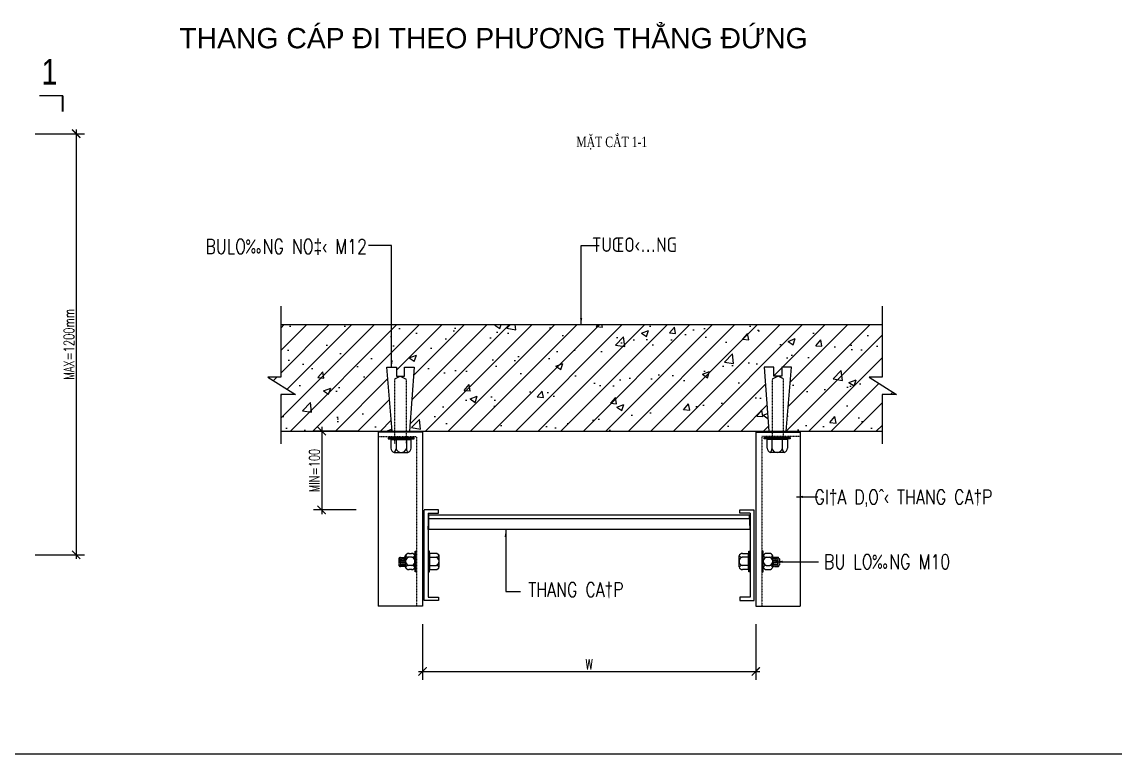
# Model space of a CAD drawing. Extents: x -5343388 to 7033982, y -486386 to 188356.
# Drawn here: x 345682 to 372094, y -22744 to -5059 of the extents above; entities that cross this region are included whole.
import ezdxf
from ezdxf.enums import TextEntityAlignment as Align

# ---------------------------------------------------------------- set-up
doc = ezdxf.new("R2010")
doc.units = 0
doc.header["$MEASUREMENT"] = 0
for name, pattern in [('CENTER2', [1.125, 0.75, -0.125, 0.125, -0.125]), ('DASHED', [0.75, 0.5, -0.25]), ('HIDDEN2', [0.1875, 0.125, -0.0625])]:
    doc.linetypes.add(name, pattern=pattern)
for name, color, linetype in [('0---TEXT', 3, 'Continuous'), ('2', 2, 'Continuous'), ('3', 3, 'CENTER2'), ('CHIA', 4, 'Continuous'), ('DIEN', 2, 'Continuous'), ('text', 2, 'Continuous')]:
    doc.layers.add(name, color=color, linetype=linetype)
doc.styles.add('dim', font='romans.shx', dxfattribs={"width": 0.8})
doc.styles.add('RMS', font='romans.shx', dxfattribs={"width": 0.7, "bigfont": 'vns.shx'})
doc.styles.add('ROMANS1', font='ROMANS1.shx')
doc.styles.add('TEXT1', font='', dxfattribs={"width": 0.85, "height": 200})
doc.styles.add('VNARIALLH', font='vntimeh.shx', dxfattribs={"width": 0.7, "bigfont": 'bigfont.shx'})
doc.styles.get('TEXT1').set_extended_font_data('.VnArialH')
doc.dimstyles.new('1-10', dxfattribs={"dimtxt": 500, "dimasz": 200, "dimexe": 200, "dimexo": 0, "dimgap": 150, "dimtad": 1, "dimdec": 0, "dimzin": 12, "dimdsep": 46, "dimtxsty": 'RMS', "dimblk1": 'ARCHTICK', "dimblk2": 'ARCHTICK', "dimsah": 1, "dimcen": 0.09, "dimdle": 100, "dimclrd": 1, "dimclre": 1, "dimclrt": 7, "dimadec": 0, "dimazin": 0, "dimtfac": 1, "dimtdec": 0, "dimtix": 1, "dimtmove": 2, "dimatfit": 3, "dimldrblk": 'ARCHTICK', "dimfxl": 1, "dimtvp": 0.249377, "dimtolj": 1, "dimtzin": 12, "dimarcsym": 0})
doc.dimstyles.new('LEAD', dxfattribs={"dimtxt": 100, "dimasz": 160, "dimexe": 100, "dimexo": 0, "dimgap": 50, "dimtad": 1, "dimdec": 0, "dimzin": 0, "dimdsep": 46, "dimtxsty": 'dim', "dimcen": 0.09, "dimclrd": 1, "dimclre": 1, "dimadec": 0, "dimazin": 0, "dimtfac": 1, "dimtdec": 0, "dimtofl": 0, "dimtmove": 0, "dimatfit": 3, "dimfxl": 1, "dimtolj": 1, "dimtzin": 0, "dimarcsym": 0})

# ---------------------------------------------------------------- blocks, each defined once
blk = doc.blocks.new('_ArchTick')
at = {"color": 0, "linetype": 'ByBlock', "const_width": 0.15}
blk.add_lwpolyline([(-0.5, -0.5), (0.5, 0.5)], dxfattribs=at)
blk = doc.blocks.new('*D154')
at = {"layer": '3', "color": 1, "linetype": 'ByBlock', "lineweight": -2, "transparency": 16777216}
for p, q in [((355362, -19605), (355362, -20947)), ((363412, -19605), (363412, -20947)), ((355262, -20747), (363512, -20747))]:
    blk.add_line(p, q, dxfattribs=at)
at = {"layer": 'DEFPOINTS', "color": 0, "linetype": 'ByBlock', "transparency": 16777216}
for p in [(355362, -19605), (363412, -19605), (363412, -20747)]:
    blk.add_point(p, dxfattribs=at)
at = {"layer": '3', "color": 1, "linetype": 'ByBlock', "lineweight": -2, "transparency": 16777216, "xscale": 200, "yscale": 200, "zscale": 200, "rotation": 180}
blk.add_blockref('_ArchTick', (355362, -20747), dxfattribs=at)
at = {"layer": '3', "color": 1, "linetype": 'ByBlock', "lineweight": -2, "transparency": 16777216, "xscale": 200, "yscale": 200, "zscale": 200}
blk.add_blockref('_ArchTick', (363412, -20747), dxfattribs=at)
at = {"layer": '3', "color": 7, "linetype": 'ByBlock', "transparency": 16777216, "insert": (359387, -20572), "char_height": 250, "attachment_point": 5, "style": 'RMS'}
blk.add_mtext('\\A1;W', dxfattribs=at)
blk = doc.blocks.new('*D155')
at = {"layer": '3', "color": 1, "linetype": 'ByBlock', "lineweight": -2, "transparency": 16777216}
for p, q in [((353794, -14943), (352725, -14943)), ((352925, -14843), (352925, -16946)), ((353761, -16846), (352725, -16846))]:
    blk.add_line(p, q, dxfattribs=at)
at = {"layer": 'DEFPOINTS', "color": 0, "linetype": 'ByBlock', "transparency": 16777216}
for p in [(353794, -14943), (352925, -16846), (353761, -16846)]:
    blk.add_point(p, dxfattribs=at)
at = {"layer": '3', "color": 1, "linetype": 'ByBlock', "lineweight": -2, "transparency": 16777216, "xscale": 200, "yscale": 200, "zscale": 200}
for p, rotation in [((352925, -14943), 90), ((352925, -16846), 270)]:
    blk.add_blockref('_ArchTick', p, dxfattribs=dict(at, rotation=rotation))
at = {"layer": '3', "color": 7, "linetype": 'ByBlock', "transparency": 16777216, "insert": (352750, -15894), "char_height": 250, "attachment_point": 5, "rotation": 90, "style": 'RMS'}
blk.add_mtext('\\A1;MIN=100', dxfattribs=at)
blk = doc.blocks.new('*D157')
at = {"layer": '3', "color": 1, "linetype": 'ByBlock', "lineweight": -2, "transparency": 16777216}
for p, q in [((346005, -7760), (347194, -7760)), ((346994, -7660), (346994, -18030)), ((346005, -17930), (347194, -17930))]:
    blk.add_line(p, q, dxfattribs=at)
at = {"layer": 'DEFPOINTS', "color": 0, "linetype": 'ByBlock', "transparency": 16777216}
for p in [(346005, -7760), (346005, -17930), (346994, -17930)]:
    blk.add_point(p, dxfattribs=at)
at = {"layer": '3', "color": 1, "linetype": 'ByBlock', "lineweight": -2, "transparency": 16777216, "xscale": 200, "yscale": 200, "zscale": 200}
for p, rotation in [((346994, -7760), 90), ((346994, -17930), 270)]:
    blk.add_blockref('_ArchTick', p, dxfattribs=dict(at, rotation=rotation))
at = {"layer": '3', "color": 7, "linetype": 'ByBlock', "transparency": 16777216, "insert": (346819, -12845), "char_height": 250, "attachment_point": 5, "rotation": 90, "style": 'RMS'}
blk.add_mtext('\\A1;MAX=1200mm', dxfattribs=at)

msp = doc.modelspace()

# ---------------------------------------------------------------- hatches: boundary and pattern name
at = {"layer": '0---TEXT'}
h = msp.add_hatch(dxfattribs=at)
h.set_pattern_fill('AR-CONC', color=8, scale=246.4, style=0)
h.set_pattern_definition([(50, (-61818.5, -94079.1), (1767.329, -154.6213), [184.8, -2032.8]), (355, (-61818.5, -94079), (-341.883, 1853.4014), [147.84, -1626.24]), (100.4514, (-61671.3, -94092), (1425.447, 1698.779), [157.056, -1727.614]), (46.1842, (-61818.5, -93586.3), (2629.682, -407.839), [277.2, -3049.2]), (96.6356, (-61599.4, -93620.3), (2303.009, 2400.226), [235.584, -2591.421]), (351.1842, (-61818.5, -93586.3), (2303.007, 2400.228), [221.76, -2439.36]), (21, (-61572.1, -93709.5), (1470.779, -992.053), [184.8, -2032.8]), (326, (-61572.1, -93709.5), (599.529, 1786.77), [147.84, -1626.24]), (71.4514, (-61449.6, -93792.2), (2070.3086, 794.715), [157.056, -1727.614]), (37.5, (-61818.54, -94079.1), (29.9619, 820.2505), [0, -1606.528, 0, -1650.88, 0, -1632.4]), (7.5, (-61818.5, -94079.1), (648.2033, 971.8305), [0, -941.248, 0, -1569.568, 0, -622.16]), (327.5, (-62368, -94079.1), (1315.3385, -55.5752), [0, -616, 0, -1921.92, 0, -2550.24]), (317.5, (-62614.4, -94079.1), (1436.9707, 246.6587), [0, -800.8, 0, -1276.352, 0, -1811.04])])
h.paths.add_polyline_path([(363727.47882, -14942.76187), (363616.36832, -13395.66202), (363848.84382, -13395.66202), (363848.84382, -13616.13173), (364045.21679, -13616.13173), (364045.21679, -13395.66202), (364272.50576, -13395.66202), (364146.00154, -14942.76187), (366461.50093, -14942.76187), (366461.50093, -14057.52703), (366815.78923, -14057.52703), (366151.49915, -13637.04067), (366461.50093, -13637.04067), (366461.50093, -12368.26478), (351935.68439, -12368.26478), (351935.68439, -13637.04067), (351625.68261, -13637.04067), (352289.97269, -14057.52703), (351935.68439, -14057.52703), (351935.68439, -14942.76187), (354627.87552, -14942.76187), (354501.3713, -13395.66202), (354728.66028, -13395.66202), (354728.66028, -13616.13173), (354925.03324, -13616.13173), (354925.03324, -13395.66202), (355157.50875, -13395.66202), (355046.39825, -14942.76187)])
h = msp.add_hatch(dxfattribs=at)
h.set_pattern_fill('ANSI31', color=8, scale=3080, style=0)
h.set_pattern_definition([(45, (-61818.54, -94079.1), (-272.2361, 272.2361), [])])
h.paths.add_polyline_path([(363727.47882, -14942.76187), (363616.36832, -13395.66202), (363848.84382, -13395.66202), (363848.84382, -13616.13173), (364045.21679, -13616.13173), (364045.21679, -13395.66202), (364272.50576, -13395.66202), (364146.00154, -14942.76187), (366461.50093, -14942.76187), (366461.50093, -14057.52703), (366815.78923, -14057.52703), (366151.49915, -13637.04067), (366461.50093, -13637.04067), (366461.50093, -12368.26478), (351935.68439, -12368.26478), (351935.68439, -13637.04067), (351625.68261, -13637.04067), (352289.97269, -14057.52703), (351935.68439, -14057.52703), (351935.68439, -14942.76187), (354627.87552, -14942.76187), (354501.3713, -13395.66202), (354728.66028, -13395.66202), (354728.66028, -13616.13173), (354925.03324, -13616.13173), (354925.03324, -13395.66202), (355157.50875, -13395.66202), (355046.39825, -14942.76187)])

# ---------------------------------------------------------------- linework, layer by layer
for p, q in [((351935.68439, -11925.64737, -78316.56164), (351935.68439, -13637.04067, -78316.56164)), ((366461.50093, -11925.64737, -78316.56164), (366461.50093, -13637.04067, -78316.56164)), ((354627.87552, -14942.76187, -78316.56164), (354501.3713, -13395.66202, -78316.56164)), ((354501.3713, -13395.66202, -78316.56164), (354728.66028, -13395.66202, -78316.56164)), ((354728.66028, -13395.66202, -78316.56164), (354728.66028, -13616.13173, -78316.56164)), ((354925.03324, -13616.13173, -78316.56164), (354925.03324, -13395.66202, -78316.56164)), ((354925.03324, -13395.66202, -78316.56164), (355157.50875, -13395.66202, -78316.56164)), ((355157.50875, -13395.66202, -78316.56164), (355046.39825, -14942.76187, -78316.56164)), ((363616.36832, -13395.66202, -78316.56164), (363727.47882, -14942.76187, -78316.56164)), ((363848.84382, -13395.66202, -78316.56164), (363616.36832, -13395.66202, -78316.56164)), ((363848.84382, -13616.13173, -78316.56164), (363848.84382, -13395.66202, -78316.56164)), ((364272.50576, -13395.66202, -78316.56164), (364045.21679, -13395.66202, -78316.56164)), ((364045.21679, -13395.66202, -78316.56164), (364045.21679, -13616.13173, -78316.56164)), ((364146.00154, -14942.76187, -78316.56164), (364272.50576, -13395.66202, -78316.56164)), ((351625.68261, -13637.04067, -78316.56164), (352289.97269, -14057.52703, -78316.56164)), ((351935.68439, -13637.04067, -78316.56164), (351625.68261, -13637.04067, -78316.56164)), ((354690.34368, -13683.23113, -78316.56164), (354819.66242, -13616.13173, -78316.56164)), ((354728.66028, -13616.13173, -78316.56164), (354925.03324, -13616.13173, -78316.56164)), ((354819.66242, -13616.13173, -78316.56164), (354963.34984, -13688.02392, -78316.56164)), ((363954.21465, -13616.13173, -78316.56164), (363810.52722, -13688.02392, -78316.56164)), ((364045.21679, -13616.13173, -78316.56164), (363848.84382, -13616.13173, -78316.56164)), ((364083.53338, -13683.23113, -78316.56164), (363954.21465, -13616.13173, -78316.56164)), ((366461.50093, -13637.04067, -78316.56164), (366151.49915, -13637.04067, -78316.56164)), ((366151.49915, -13637.04067, -78316.56164), (366815.78923, -14057.52703, -78316.56164)), ((351935.68439, -14057.52703, -78316.56164), (351935.68439, -15252.59406, -78316.56164)), ((352289.97269, -14057.52703, -78316.56164), (351935.68439, -14057.52703, -78316.56164)), ((366461.50093, -14057.52703, -78316.56164), (366461.50093, -15252.59406, -78316.56164)), ((366815.78923, -14057.52703, -78316.56164), (366461.50093, -14057.52703, -78316.56164)), ((354533.14864, -15096.25227, -78316.56164), (354533.14864, -15131.29848, -78316.56164)), ((354533.14864, -15096.25227, -78316.56164), (355156.17057, -15096.25227, -78316.56164)), ((354533.14864, -15131.29848, -78316.56164), (355156.17057, -15131.29848, -78316.56164)), ((354599.07409, -15141.82691, -78316.56164), (354599.07409, -15351.31282, -78316.56164)), ((354599.07409, -15141.82691, -78316.56164), (355086.31314, -15141.82691, -78316.56164)), ((354724.62826, -15141.82691, -78316.56164), (354724.62826, -15368.61186, -78316.56164)), ((354970.47319, -15141.82691, -78316.56164), (354970.47319, -15368.61186, -78316.56164)), ((355086.31314, -15351.31282, -78316.56164), (355086.31314, -15141.82691, -78316.56164)), ((355156.17057, -15131.29848, -78316.56164), (355156.17057, -15096.25227, -78316.56164)), ((363617.70649, -15131.29848, -78316.56164), (363617.70649, -15096.25227, -78316.56164)), ((364240.72843, -15096.25227, -78316.56164), (363617.70649, -15096.25227, -78316.56164)), ((364240.72843, -15131.29848, -78316.56164), (363617.70649, -15131.29848, -78316.56164)), ((363687.56392, -15351.31282, -78316.56164), (363687.56392, -15141.82691, -78316.56164)), ((364174.80298, -15141.82691, -78316.56164), (363687.56392, -15141.82691, -78316.56164)), ((363803.40387, -15141.82691, -78316.56164), (363803.40387, -15368.61186, -78316.56164)), ((364049.24881, -15141.82691, -78316.56164), (364049.24881, -15368.61186, -78316.56164)), ((364174.80298, -15141.82691, -78316.56164), (364174.80298, -15351.31282, -78316.56164)), ((364240.72843, -15096.25227, -78316.56164), (364240.72843, -15131.29848, -78316.56164)), ((354676.07409, -15458.604, -78316.56164), (355009.31314, -15458.604, -78316.56164)), ((364097.80298, -15458.604, -78316.56164), (363764.56392, -15458.604, -78316.56164)), ((354945.25098, -18224.1149, -78316.56164), (354945.25098, -17957.52366, -78316.56164)), ((354950.24232, -18224.1149, -78316.56164), (354950.24232, -17957.52366, -78316.56164)), ((355031.08392, -17895.92366, -78316.56164), (355090.9602, -17895.92366, -78316.56164)), ((355036.07526, -17895.92366, -78316.56164), (355095.95154, -17895.92366, -78316.56164)), ((355176.79315, -18224.1149, -78316.56164), (355176.79315, -17957.52366, -78316.56164)), ((355179.63166, -17840.03771, -78316.56164), (355199.82184, -17840.03771, -78316.56164)), ((355179.63166, -18338.45526, -78316.56164), (355179.63166, -17840.03771, -78316.56164)), ((355181.78449, -18224.1149, -78316.56164), (355181.78449, -17957.52366, -78316.56164)), ((355184.623, -17840.03771, -78316.56164), (355204.81318, -17840.03771, -78316.56164)), ((355184.623, -18338.45526, -78316.56164), (355184.623, -17840.03771, -78316.56164)), ((355199.82184, -18338.45526, -78316.56164), (355199.82184, -17840.03771, -78316.56164)), ((355204.81318, -18338.45526, -78316.56164), (355204.81318, -17840.03771, -78316.56164)), ((355525.60966, -17840.03771, -78316.56164), (355505.41948, -17840.03771, -78316.56164)), ((355505.41948, -18338.45526, -78316.56164), (355505.41948, -17840.03771, -78316.56164)), ((355530.601, -17840.03771, -78316.56164), (355510.41082, -17840.03771, -78316.56164)), ((355510.41082, -18338.45526, -78316.56164), (355510.41082, -17840.03771, -78316.56164)), ((355525.60966, -18338.45526, -78316.56164), (355525.60966, -17840.03771, -78316.56164)), ((355530.601, -18338.45526, -78316.56164), (355530.601, -17840.03771, -78316.56164)), ((355534.0324, -18285.7149, -78316.56164), (355534.0324, -17895.92366, -78316.56164)), ((355674.1574, -17895.92366, -78316.56164), (355534.0324, -17895.92366, -78316.56164)), ((355539.02374, -18285.7149, -78316.56164), (355539.02374, -17895.92366, -78316.56164)), ((355679.14874, -17895.92366, -78316.56164), (355539.02374, -17895.92366, -78316.56164)), ((355759.99034, -18224.1149, -78316.56164), (355759.99034, -17957.52366, -78316.56164)), ((355764.98168, -18224.1149, -78316.56164), (355764.98168, -17957.52366, -78316.56164)), ((363008.89538, -18224.1149, -78316.56164), (363008.89538, -17957.52366, -78316.56164)), ((363094.72833, -17895.92366, -78316.56164), (363234.85332, -17895.92366, -78316.56164)), ((363234.85332, -18285.7149, -78316.56164), (363234.85332, -17895.92366, -78316.56164)), ((363243.27606, -18338.45526, -78316.56164), (363243.27606, -17840.03771, -78316.56164)), ((363243.27606, -17840.03771, -78316.56164), (363263.46625, -17840.03771, -78316.56164)), ((363263.46625, -18338.45526, -78316.56164), (363263.46625, -17840.03771, -78316.56164)), ((363569.06388, -18338.45526, -78316.56164), (363569.06388, -17840.03771, -78316.56164)), ((363589.25406, -17840.03771, -78316.56164), (363569.06388, -17840.03771, -78316.56164)), ((363589.25406, -18338.45526, -78316.56164), (363589.25406, -17840.03771, -78316.56164)), ((363592.09257, -18224.1149, -78316.56164), (363592.09257, -17957.52366, -78316.56164)), ((363737.8018, -17895.92366, -78316.56164), (363677.92552, -17895.92366, -78316.56164)), ((363823.63475, -18224.1149, -78316.56164), (363823.63475, -17957.52366, -78316.56164)), ((355104.80008, -17988.59562, -78316.56164), (355017.24469, -17988.59562, -78316.56164)), ((355104.79944, -18185.27157, -78316.56164), (355017.24469, -18185.27157, -78316.56164)), ((355109.79142, -17988.59562, -78316.56164), (355022.23603, -17988.59562, -78316.56164)), ((355109.79078, -18185.27157, -78316.56164), (355022.23603, -18185.27157, -78316.56164)), ((355534.0324, -17988.59562, -78316.56164), (355687.99663, -17988.59562, -78316.56164)), ((355534.0324, -18185.27157, -78316.56164), (355687.99663, -18185.27157, -78316.56164)), ((355539.02374, -17988.59562, -78316.56164), (355692.98797, -17988.59562, -78316.56164)), ((355539.02374, -18185.27157, -78316.56164), (355692.98797, -18185.27157, -78316.56164)), ((363234.85332, -17988.59562, -78316.56164), (363080.88909, -17988.59562, -78316.56164)), ((363234.85332, -18185.27157, -78316.56164), (363080.88909, -18185.27157, -78316.56164)), ((363664.08564, -17988.59562, -78316.56164), (363751.64104, -17988.59562, -78316.56164)), ((363664.08629, -18185.27157, -78316.56164), (363751.64104, -18185.27157, -78316.56164)), ((355097.13519, -18285.7149, -78316.56164), (355031.08392, -18285.7149, -78316.56164)), ((355102.12653, -18285.7149, -78316.56164), (355036.07526, -18285.7149, -78316.56164)), ((355199.82184, -18338.45526, -78316.56164), (355179.63166, -18338.45526, -78316.56164)), ((355204.81318, -18338.45526, -78316.56164), (355184.623, -18338.45526, -78316.56164)), ((355505.41948, -18338.45526, -78316.56164), (355525.60966, -18338.45526, -78316.56164)), ((355510.41082, -18338.45526, -78316.56164), (355530.601, -18338.45526, -78316.56164)), ((355534.0324, -18285.7149, -78316.56164), (355674.1574, -18285.7149, -78316.56164)), ((355539.02374, -18285.7149, -78316.56164), (355679.14874, -18285.7149, -78316.56164)), ((363234.85332, -18285.7149, -78316.56164), (363094.72833, -18285.7149, -78316.56164)), ((363263.46625, -18338.45526, -78316.56164), (363243.27606, -18338.45526, -78316.56164)), ((363569.06388, -18338.45526, -78316.56164), (363589.25406, -18338.45526, -78316.56164)), ((363671.75054, -18285.7149, -78316.56164), (363737.8018, -18285.7149, -78316.56164))]:
    msp.add_line(p, q)
at = {"linetype": 'HIDDEN2'}
for p, q in [((354690.34368, -15241.38482, -78316.56164), (354690.34368, -13683.23113, -78316.56164)), ((354963.34984, -13688.02392, -78316.56164), (354963.34984, -15241.38482, -78316.56164)), ((363810.52722, -13688.02392, -78316.56164), (363810.52722, -15096.25227, -78316.56164)), ((364083.53338, -15096.25227, -78316.56164), (364083.53338, -13683.23113, -78316.56164))]:
    msp.add_line(p, q, dxfattribs=at)
at = {"linetype": 'DASHED'}
for p, q in [((354786.94515, -18031.2543, -78316.56164), (354786.94515, -18175.73922, -78316.56164)), ((354791.93649, -18031.2543, -78316.56164), (354791.93649, -18175.73922, -78316.56164)), ((354823.90515, -17994.2943, -78316.56164), (354823.90515, -18212.69922, -78316.56164)), ((354823.90515, -17994.2943, -78316.56164), (354945.25098, -17994.2943, -78316.56164)), ((354945.25098, -18212.69922, -78316.56164), (354823.90515, -18212.69922, -78316.56164)), ((354828.89649, -17994.2943, -78316.56164), (354950.24232, -17994.2943, -78316.56164)), ((354828.89649, -17994.2943, -78316.56164), (354828.89649, -18212.69922, -78316.56164)), ((354950.24232, -18212.69922, -78316.56164), (354828.89649, -18212.69922, -78316.56164)), ((354861.938, -17994.2943, -78316.56164), (354830.27048, -18212.69922, -78316.56164)), ((354866.92934, -17994.2943, -78316.56164), (354835.26182, -18212.69922, -78316.56164)), ((354890.3129, -17994.2943, -78316.56164), (354858.64538, -18212.69922, -78316.56164)), ((354895.30424, -17994.2943, -78316.56164), (354863.63672, -18212.69922, -78316.56164)), ((354916.87607, -17994.2943, -78316.56164), (354885.20855, -18212.69922, -78316.56164)), ((354921.86741, -17994.2943, -78316.56164), (354890.19989, -18212.69922, -78316.56164)), ((354945.25098, -17994.2943, -78316.56164), (354913.58346, -18212.69922, -78316.56164)), ((354950.24232, -17994.2943, -78316.56164), (354918.5748, -18212.69922, -78316.56164)), ((355199.82184, -17994.2943, -78316.56164), (355211.95594, -17994.2943, -78316.56164)), ((355211.95594, -18212.69922, -78316.56164), (355199.82184, -18212.69922, -78316.56164)), ((355204.81318, -17994.2943, -78316.56164), (355216.94728, -17994.2943, -78316.56164)), ((355216.94728, -18212.69922, -78316.56164), (355204.81318, -18212.69922, -78316.56164)), ((355489.15783, -17994.2943, -78316.56164), (355505.41948, -17994.2943, -78316.56164)), ((355505.41948, -18212.69922, -78316.56164), (355489.15783, -18212.69922, -78316.56164)), ((355494.14917, -17994.2943, -78316.56164), (355510.41082, -17994.2943, -78316.56164)), ((355510.41082, -18212.69922, -78316.56164), (355494.14917, -18212.69922, -78316.56164)), ((363279.72789, -17994.2943, -78316.56164), (363263.46625, -17994.2943, -78316.56164)), ((363263.46625, -18212.69922, -78316.56164), (363279.72789, -18212.69922, -78316.56164)), ((363569.06388, -17994.2943, -78316.56164), (363556.92979, -17994.2943, -78316.56164)), ((363556.92979, -18212.69922, -78316.56164), (363569.06388, -18212.69922, -78316.56164)), ((363944.98058, -17994.2943, -78316.56164), (363823.63475, -17994.2943, -78316.56164)), ((363823.63475, -17994.2943, -78316.56164), (363855.30227, -18212.69922, -78316.56164)), ((363823.63475, -18212.69922, -78316.56164), (363944.98058, -18212.69922, -78316.56164)), ((363852.00965, -17994.2943, -78316.56164), (363883.67717, -18212.69922, -78316.56164)), ((363878.57282, -17994.2943, -78316.56164), (363910.24035, -18212.69922, -78316.56164)), ((363906.94773, -17994.2943, -78316.56164), (363938.61525, -18212.69922, -78316.56164)), ((363944.98058, -17994.2943, -78316.56164), (363944.98058, -18212.69922, -78316.56164)), ((363981.94058, -18031.2543, -78316.56164), (363981.94058, -18175.73922, -78316.56164))]:
    msp.add_line(p, q, dxfattribs=at)
at = {"linetype": 'HIDDEN2', "elevation": -78316.56164}
for points in [[(354292.00531, -15069.6068), (355217.47235, -15069.6068), (355217.47235, -19166.7041)], [(364481.87175, -15069.6068), (363556.40471, -15069.6068), (363556.40471, -19166.7041)]]:
    msp.add_lwpolyline(points, dxfattribs=at)
for centre, radius, start, end in [((354706.94582, -15355.17219, -78316.56164), 107.94075, 177.950982084, 253.380992994), ((354595.60378, -15357.09275, -78316.56164), 129.53766, 308.404672511, 354.898244129), ((354847.55085, -15329.65636, -78316.56164), 128.94765, 197.583974689, 342.416025311), ((355201.2999, -15322.36699, -78316.56164), 235.41334, 191.32892586, 215.360149148), ((354978.44141, -15355.17219, -78316.56164), 107.94075, 286.619007006, 2.049017916), ((363795.43565, -15355.17219, -78316.56164), 107.94075, 177.950982084, 253.380992994), ((363572.57716, -15322.36699, -78316.56164), 235.41334, 324.639850852, 348.67107414), ((363926.32621, -15329.65636, -78316.56164), 128.94765, 197.583974689, 342.416025311), ((364178.27328, -15357.09275, -78316.56164), 129.53766, 185.101755871, 231.595327489), ((364066.93125, -15355.17219, -78316.56164), 107.94075, 286.619007006, 2.049017916), ((355027.99643, -17982.22104, -78316.56164), 86.3526, 87.950982071, 163.380992909), ((355054.24059, -17803.93425, -78316.56164), 188.33067, 234.639850843, 258.671074099), ((355032.98777, -17982.22104, -78316.56164), 86.3526, 87.950982071, 163.380992909), ((355059.23193, -17803.93425, -78316.56164), 188.33067, 234.639850843, 258.671074099), ((355094.04769, -17982.22104, -78316.56164), 86.3526, 16.619007091, 92.049017929), ((355099.03904, -17982.22104, -78316.56164), 86.3526, 16.619007091, 92.049017929), ((355067.80354, -17803.93425, -78316.56164), 188.33067, 281.328925901, 305.360149157), ((355072.79488, -17803.93425, -78316.56164), 188.33067, 281.328925901, 305.360149157), ((355677.24489, -17982.22104, -78316.56164), 86.3526, 16.619007091, 92.049017929), ((355682.23623, -17982.22104, -78316.56164), 86.3526, 16.619007091, 92.049017929), ((355651.00073, -17803.93425, -78316.56164), 188.33067, 281.328925901, 305.360149157), ((355655.99207, -17803.93425, -78316.56164), 188.33067, 281.328925901, 305.360149157), ((363091.64083, -17982.22104, -78316.56164), 86.3526, 87.950982071, 163.380992909), ((363117.88499, -17803.93425, -78316.56164), 188.33067, 234.639850843, 258.671074099), ((363701.08219, -17803.93425, -78316.56164), 188.33067, 234.639850843, 258.671074099), ((363674.83803, -17982.22104, -78316.56164), 86.3526, 87.950982071, 163.380992909), ((363740.88929, -17982.22104, -78316.56164), 86.3526, 16.619007091, 92.049017929), ((363714.64513, -17803.93425, -78316.56164), 188.33067, 281.328925901, 305.360149157), ((355048.40909, -18086.93349, -78316.56164), 103.15812, 107.583974719, 252.416025281), ((355026.45998, -18288.49115, -78316.56164), 103.63013, 95.101755885, 141.595327395), ((355027.99643, -18199.41752, -78316.56164), 86.3526, 196.619007091, 272.049017929), ((355053.40044, -18086.93349, -78316.56164), 103.15812, 107.583974719, 252.416025281), ((355031.45132, -18288.49115, -78316.56164), 103.63013, 95.101755885, 141.595327395), ((355032.98777, -18199.41752, -78316.56164), 86.3526, 196.619007091, 272.049017929), ((355094.04769, -18199.41752, -78316.56164), 86.3526, 267.950982071, 343.380992909), ((355099.03904, -18199.41752, -78316.56164), 86.3526, 267.950982071, 343.380992909), ((355073.63503, -18086.93349, -78316.56164), 103.15812, 287.583974719, 72.416025281), ((355095.58415, -18288.49115, -78316.56164), 103.63013, 38.404672605, 84.898244115), ((355078.62637, -18086.93349, -78316.56164), 103.15812, 287.583974719, 72.416025281), ((355100.57549, -18288.49115, -78316.56164), 103.63013, 38.404672605, 84.898244115), ((355677.24489, -18199.41752, -78316.56164), 86.3526, 267.950982071, 343.380992909), ((355682.23623, -18199.41752, -78316.56164), 86.3526, 267.950982071, 343.380992909), ((355656.83222, -18086.93349, -78316.56164), 103.15812, 287.583974719, 72.416025281), ((355678.78134, -18288.49115, -78316.56164), 103.63013, 38.404672605, 84.898244115), ((355661.82357, -18086.93349, -78316.56164), 103.15812, 287.583974719, 72.416025281), ((355683.77268, -18288.49115, -78316.56164), 103.63013, 38.404672605, 84.898244115), ((363112.0535, -18086.93349, -78316.56164), 103.15812, 107.583974719, 252.416025281), ((363090.10438, -18288.49115, -78316.56164), 103.63013, 95.101755885, 141.595327395), ((363091.64083, -18199.41752, -78316.56164), 86.3526, 196.619007091, 272.049017929), ((363695.25069, -18086.93349, -78316.56164), 103.15812, 107.583974719, 252.416025281), ((363673.30158, -18288.49115, -78316.56164), 103.63013, 95.101755885, 141.595327395), ((363674.83803, -18199.41752, -78316.56164), 86.3526, 196.619007091, 272.049017929), ((363740.88929, -18199.41752, -78316.56164), 86.3526, 267.950982071, 343.380992909), ((363720.47663, -18086.93349, -78316.56164), 103.15812, 287.583974719, 72.416025281), ((363742.42574, -18288.49115, -78316.56164), 103.63013, 38.404672605, 84.898244115)]:
    msp.add_arc(centre, radius, start, end)
at = {"linetype": 'DASHED'}
for centre, start, end in [((354823.90515, -18031.2543, -78316.56164), 90, 180), ((354823.90515, -18175.73922, -78316.56164), 180, 270), ((354828.89649, -18031.2543, -78316.56164), 90, 180), ((354828.89649, -18175.73922, -78316.56164), 180, 270), ((363944.98058, -18031.2543, -78316.56164), 0, 90), ((363944.98058, -18175.73922, -78316.56164), 270, 0)]:
    msp.add_arc(centre, 36.96, start, end, dxfattribs=at)
at = {"layer": '0---TEXT', "elevation": -78316.56164}
msp.add_lwpolyline([(363412.18885, -14971.79674), (364481.87175, -14971.79674)], dxfattribs=at)
at = {"layer": '2', "color": 3}
msp.add_line((392789.69621, -22744.16875, 465.49164), (331570.69045, -22744.16875, 465.49164), dxfattribs=at)
at = {"layer": 'CHIA', "color": 3}
for p, q in [((351935.68439, -12368.26478, -78316.56164), (366461.50093, -12368.26478, -78316.56164)), ((351935.68439, -14942.76187, -78316.56164), (366461.50093, -14942.76187, -78316.56164)), ((355494.64472, -17320.70788, -78316.56164), (355512.13902, -16967.25971, -78316.56164)), ((355511.45755, -17320.70788, -78316.56164), (355512.13902, -16967.25971, -78316.56164)), ((355511.45755, -17320.70788, -78316.56164), (355512.13902, -16967.25971, -78316.56164)), ((363279.23235, -17320.70788, -78316.56164), (363261.73804, -16967.25971, -78316.56164))]:
    msp.add_line(p, q, dxfattribs=at)
at = {"layer": 'DIEN'}
for p, q in [((346670.19594, -6842.14741, -78316.56164), (346108.09594, -6842.14741, -78316.56164)), ((354292.00531, -14971.79674, -78316.56164), (354292.00531, -19166.7041, -78316.56164)), ((355361.68821, -14971.79674, -78316.56164), (355361.68821, -19166.7041, -78316.56164)), ((363412.18885, -14971.79674, -78316.56164), (363412.18885, -19166.7041, -78316.56164)), ((364481.87175, -14971.79674, -78316.56164), (364481.87175, -19166.7041, -78316.56164)), ((355745.53414, -16845.66231, -78316.56164), (355402.58718, -16845.66231, -78316.56164)), ((355745.53414, -16845.66231, -78316.56164), (355402.58718, -16845.66231, -78316.56164)), ((355402.58718, -19035.46368, -78316.56164), (355402.58718, -16848.48428, -78316.56164)), ((355402.58718, -19035.46368, -78316.56164), (355402.58718, -16848.48428, -78316.56164)), ((355745.53414, -16925.62928, -78316.56164), (355745.53414, -16845.66231, -78316.56164)), ((355745.53414, -16925.62928, -78316.56164), (355745.53414, -16845.66231, -78316.56164)), ((363028.34293, -16845.66231, -78316.56164), (363371.28989, -16845.66231, -78316.56164)), ((363028.34293, -16925.62928, -78316.56164), (363028.34293, -16845.66231, -78316.56164)), ((363371.28989, -19035.46368, -78316.56164), (363371.28989, -16848.48428, -78316.56164)), ((355494.03962, -16925.62928, -78316.56164), (355745.53414, -16925.62928, -78316.56164)), ((355494.03962, -16925.62928, -78316.56164), (355494.03962, -18955.49671, -78316.56164)), ((355494.03962, -16925.62928, -78316.56164), (355745.53414, -16925.62928, -78316.56164)), ((355494.03962, -16925.62928, -78316.56164), (355494.03962, -18955.49671, -78316.56164)), ((355512.13902, -16967.25971, -78316.56164), (363261.73804, -16967.25971, -78316.56164)), ((355512.13902, -17051.67244, -78316.56164), (363261.73804, -17051.67244, -78316.56164)), ((363279.83745, -16925.62928, -78316.56164), (363028.34293, -16925.62928, -78316.56164)), ((363279.83745, -16925.62928, -78316.56164), (363279.83745, -18955.49671, -78316.56164)), ((363279.23235, -17320.70788, -78316.56164), (355511.45755, -17320.70788, -78316.56164)), ((355494.03962, -18955.49671, -78316.56164), (355745.53414, -18955.49671, -78316.56164)), ((355494.03962, -18955.49671, -78316.56164), (355745.53414, -18955.49671, -78316.56164)), ((355745.53414, -18955.49671, -78316.56164), (355745.53414, -19035.46368, -78316.56164)), ((355745.53414, -18955.49671, -78316.56164), (355745.53414, -19035.46368, -78316.56164)), ((363279.83745, -18955.49671, -78316.56164), (363028.34293, -18955.49671, -78316.56164)), ((363028.34293, -18955.49671, -78316.56164), (363028.34293, -19035.46368, -78316.56164)), ((355361.68821, -19166.7041, -78316.56164), (354292.00531, -19166.7041, -78316.56164)), ((355745.53414, -19035.46368, -78316.56164), (355402.58718, -19035.46368, -78316.56164)), ((355745.53414, -19035.46368, -78316.56164), (355402.58718, -19035.46368, -78316.56164)), ((363028.34293, -19035.46368, -78316.56164), (363371.28989, -19035.46368, -78316.56164)), ((363412.18885, -19166.7041, -78316.56164), (364481.87175, -19166.7041, -78316.56164))]:
    msp.add_line(p, q, dxfattribs=at)
at = {"layer": 'DIEN', "elevation": -78316.56164}
msp.add_lwpolyline([(346670.19594, -7528.4146, 0, 154, 0), (346670.19594, -7220.4146, 0, 0, 0), (346670.19594, -6842.14741, 0, 0, 0)], format="xyseb", dxfattribs=at)
at = {"layer": 'DIEN', "const_width": 46.2, "elevation": -78316.56164}
msp.add_lwpolyline([(346668.70287, -7225.23037), (346668.70287, -6842.31319)], dxfattribs=at)
at = {"layer": 'DIEN', "elevation": -78316.56164}
msp.add_lwpolyline([(355361.68821, -14971.79674), (354292.00531, -14971.79674)], dxfattribs=at)

# ---------------------------------------------------------------- texts
at = {"color": 6, "style": 'TEXT1', "width": 0.8}
msp.add_text('1', height=616, dxfattribs=at).set_placement((346350.23811, -6572.23425, -78316.56164), align=Align.CENTER)
at = {"layer": '2', "color": 3, "style": 'TEXT1'}
msp.add_text('THANG C¸P §I THEO PH¦¥NG TH¼NG §øNG', height=490, dxfattribs=at).set_placement((349485.8735, -5696.69968, 423.17422))
at = {"layer": 'text', "color": 3, "style": 'VNARIALLH', "width": 0.75}
msp.add_text('mÆt c¾t 1-1', height=250, rotation=359.999031621, dxfattribs=at).set_placement((359932.80086, -8082.27704, -78316.56164), align=Align.CENTER)
at = {"layer": 'text', "color": 3, "style": 'ROMANS1', "width": 0.8}
for s, p in [('BULO‰NG NO‡‹ M12', (352066.61325, -10657.54485, -78316.56164)), ('TUŒO‹…NG ', (360575.93978, -10615.17317, -78316.56164)), ('GI†A D‚Oˆ‹ THANG CA†P', (366979.0765, -16709.92721, -78316.56164)), ('BU LO‰NG M10', (366584.85594, -18273.18091, -78316.56164)), ('THANG CA†P', (359066.86166, -18945.39372, -78316.56164))]:
    msp.add_text(s, height=350, dxfattribs=at).set_placement(p, align=Align.CENTER)

# ---------------------------------------------------------------- dimensions: what is measured, and where the dimension line sits
at = {"layer": '3', "color": 4, "linetype": 'ByBlock'}
for base, p1, p2, text, picture, middle in [((346994.41675, -17930.18038, -78316.56164), (346004.61196, -7759.79522, -78316.56164), (346004.61196, -17930.18038, -78316.56164), 'MAX=1200mm', '*D157', (346819.41675, -12844.9878, -78316.56164)), ((352925.38828, -16845.66231, -78316.56164), (353793.84217, -14942.76187, -78316.56164), (353761.39642, -16845.66231, -78316.56164), 'MIN=100', '*D155', (352750.38828, -15894.21209, -78316.56164))]:
    dim = msp.add_linear_dim(base=base, p1=p1, p2=p2, angle=90, text=text, dimstyle='1-10', override={"dimtxt": 250, "dimgap": 50}, dxfattribs=at)
    dim.commit()
    dim.dimension.update_dxf_attribs({"geometry": picture, "text_midpoint": middle})
dim = msp.add_linear_dim(base=(363412.18885, -20746.70392, -78316.56164), p1=(355361.68821, -19604.64833, -78316.56164), p2=(363412.18885, -19604.64833, -78316.56164), text='W', dimstyle='1-10', override={"dimtxt": 250, "dimgap": 50}, dxfattribs=at)
dim.commit()
dim.dimension.update_dxf_attribs({"geometry": '*D154', "text_midpoint": (359386.93853, -20571.70392, -78316.56164)})

# ---------------------------------------------------------------- leaders
at = {"layer": '0---TEXT', "color": 8}
for points in [[(354615.01579, -13395.66202, -78316.56164), (354615.01579, -10462.43209, -78316.56164), (354057.50294, -10462.43209, -78316.56164)], [(359192.84039, -12368.26478, -78316.56164), (359192.84039, -10458.73113, -78316.56164), (359631.10763, -10458.73113, -78316.56164)], [(364394.69437, -16530.18308, -78316.56164), (364913.28538, -16530.18308, -78316.56164)], [(357371.34572, -17336.92854, -78316.56164), (357371.34572, -18816.89964, -78316.56164), (357725.58416, -18816.89964, -78316.56164)], [(363898.90136, -18098.52678, -78316.56164), (364923.60031, -18098.52678, -78316.56164)]]:
    msp.add_leader(points, dimstyle='LEAD', override={"dimclrd": 8}, dxfattribs=at)

doc.saveas('drawing.dxf')
